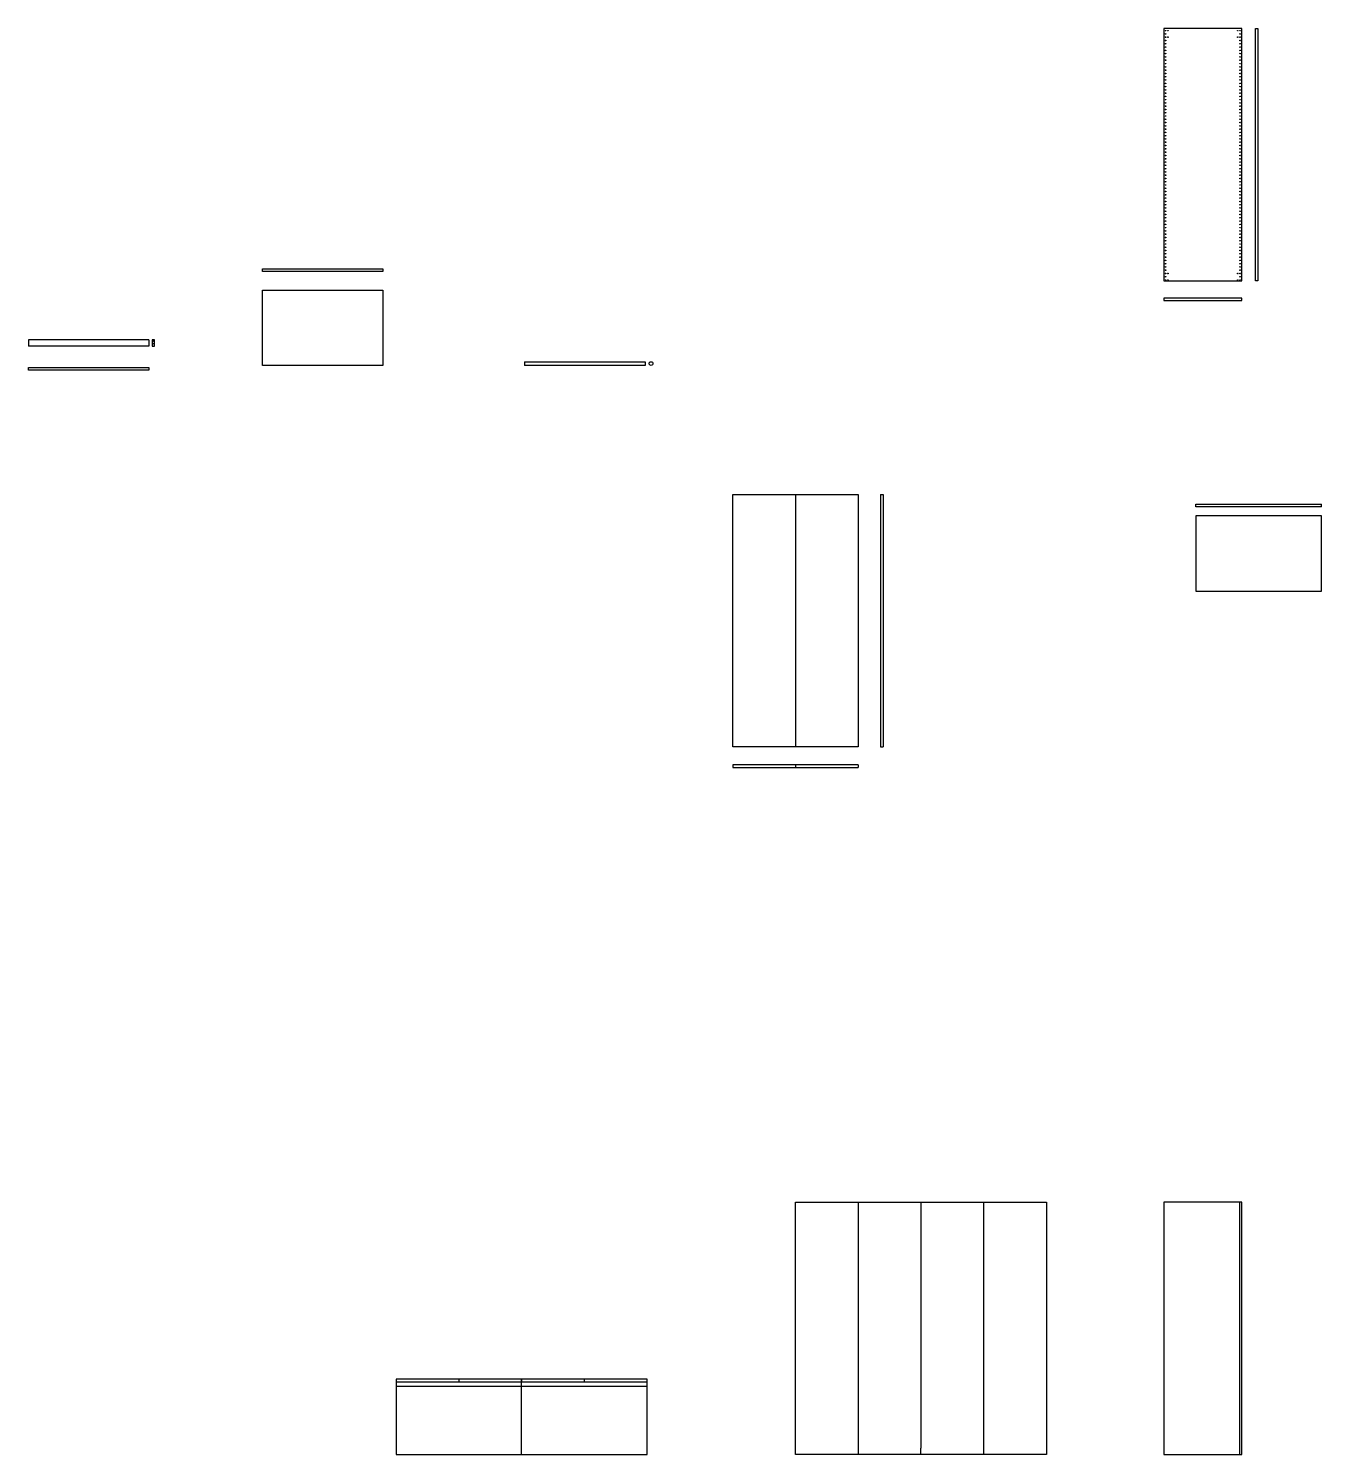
# Model space of a CAD drawing. Header units: inches. Extents: x -32 to 2461, y 586 to 3383.
# Drawn here: x -32 to 998, y 586 to 1723 of the extents above; entities that cross this region are included whole.
import ezdxf

# ---------------------------------------------------------------- set-up
doc = ezdxf.new("R2010")
doc.units = ezdxf.units.IN
doc.header["$MEASUREMENT"] = 0
doc.layers.get('0').update_dxf_attribs({"color": 11})
doc.layers.add('dettagli', color=141, linetype='Continuous')

msp = doc.modelspace()

# ---------------------------------------------------------------- linework, layer by layer
for p, q in [((945.5, 1521.6), (945.5, 1722.6)), ((945.5, 1722.6), (947.5, 1722.6)), ((947.5, 1722.6), (947.5, 1521.6)), ((947.5, 1521.6), (945.5, 1521.6)), ((63.6, 1474.4), (-32.4, 1474.4)), ((-32.4, 1474.4), (-32.4, 1469.4)), ((63.6, 1469.4), (-32.4, 1469.4)), ((63.6, 1474.4), (63.6, 1469.4)), ((363, 1457.1), (459, 1457.1)), ((363, 1457.1), (363, 1454.1)), ((459, 1457.1), (459, 1454.1)), ((459, 1454.1), (363, 1454.1)), ((579, 1351.3), (579, 1150.3)), ((646.8, 1351.3), (646.8, 1150.3)), ((646.8, 1351.3), (648.8, 1351.3)), ((648.8, 1351.3), (648.8, 1150.3)), ((998.2, 1341.5), (998.2, 1343.5)), ((998.2, 1274.3), (998.2, 1334.3)), ((646.8, 1150.3), (648.8, 1150.3)), ((629, 1135.7), (529, 1135.7)), ((529, 1135.7), (529, 1133.7)), ((529, 1133.7), (629, 1133.7)), ((579, 1135.7), (579, 1133.7)), ((629, 1135.7), (629, 1133.7)), ((578.9, 787.2), (778.9, 787.2)), ((578.9, 586.2), (578.9, 787.2)), ((628.9, 787.2), (628.9, 586.2)), ((678.9, 787.2), (678.9, 591.2)), ((728.9, 787.2), (728.9, 586.2)), ((778.9, 787.2), (778.9, 586.2)), ((932.8, 787.2), (932.8, 586.2)), ((260.6, 644.2), (460.6, 644.2)), ((460.6, 640.4), (260.6, 640.4)), ((310.6, 646.2), (310.6, 644.2)), ((360.6, 646.2), (360.6, 644.2)), ((360.6, 586.2), (360.6, 646.2)), ((410.6, 646.2), (410.6, 644.2)), ((678.9, 586.2), (678.9, 591.2)), ((260.6, 586.2), (262.6, 586.2)), ((778.9, 586.2), (578.9, 586.2))]:
    msp.add_line(p, q)
for points in [[(934.8, 1722.6), (872.5, 1722.6), (872.5, 1521.6), (934.8, 1521.6)], [(154.1, 1514.1), (250.1, 1514.1), (250.1, 1454.1), (248.6, 1454.1), (155.6, 1454.1), (154.1, 1454.1)], [(934.8, 1507.8), (872.5, 1507.8), (872.5, 1507.8), (872.5, 1505.8), (934.8, 1505.8)], [(66.1, 1474.4), (66.1, 1469.4), (68.1, 1469.4), (68.1, 1474.4)], [(63.6, 1450.4), (-32.4, 1450.4), (-32.4, 1451.4), (-32.4, 1452.4), (63.6, 1452.4), (63.6, 1451.4)], [(629, 1351.3), (629, 1150.3), (529, 1150.3), (529, 1351.3)], [(934.8, 787.2), (872.5, 787.2), (872.5, 586.2), (934.8, 586.2)], [(460.6, 586.2), (460.6, 646.2), (260.6, 646.2), (260.6, 586.2)]]:
    msp.add_lwpolyline(points, close=True)
for points in [[(250.1, 1529), (154.1, 1529), (154.1, 1531), (250.1, 1531), (250.1, 1529)], [(998.2, 1341.5), (898.2, 1341.5), (898.2, 1343.5), (998.2, 1343.5)], [(998.2, 1334.3), (898.2, 1334.3), (898.2, 1274.3), (998.2, 1274.3)]]:
    msp.add_lwpolyline(points)
for centre, radius in [((67.1, 1473.5), 0.2), ((67.1, 1471.4), 0.2), ((463.8, 1455.6), 1.5)]:
    msp.add_circle(centre, radius)
at = {"layer": 'dettagli'}
for centre in [(874, 1720.9), (874, 1718.3), (874, 1715.7), (875.8, 1720.9), (875.8, 1715.7), (931.5, 1720.9), (931.5, 1715.7), (933.3, 1720.9), (933.3, 1718.3), (933.3, 1715.7), (874, 1713.1), (874, 1710.5), (874, 1707.8), (874, 1705.2), (933.3, 1713.1), (933.3, 1710.5), (933.3, 1707.8), (933.3, 1705.2), (874, 1702.6), (874, 1700), (874, 1697.4), (874, 1694.6), (933.3, 1702.6), (933.3, 1700), (933.3, 1697.4), (933.3, 1694.6), (874, 1692), (874, 1689.4), (874, 1686.8), (874, 1684.2), (933.3, 1692), (933.3, 1689.4), (933.3, 1686.8), (933.3, 1684.2), (874, 1681.6), (874, 1678.9), (874, 1676.3), (874, 1673.7), (874, 1671.1), (933.3, 1681.6), (933.3, 1678.9), (933.3, 1676.3), (933.3, 1673.7), (933.3, 1671.1), (874, 1668.5), (874, 1665.9), (874, 1663.3), (874, 1660.7), (933.3, 1668.5), (933.3, 1665.9), (933.3, 1663.3), (933.3, 1660.7), (874, 1658.1), (874, 1655.5), (874, 1652.9), (874, 1650.3), (874, 1647.7), (933.3, 1658.1), (933.3, 1655.5), (933.3, 1652.9), (933.3, 1650.3), (933.3, 1647.7), (874, 1645), (874, 1642.4), (874, 1639.8), (874, 1637.2), (933.3, 1645), (933.3, 1642.4), (933.3, 1639.8), (933.3, 1637.2), (874, 1634.6), (874, 1632), (874, 1629.4), (874, 1626.7), (933.3, 1634.6), (933.3, 1632), (933.3, 1629.4), (933.3, 1626.7), (874, 1624.1), (874, 1621.4), (874, 1618.8), (874, 1616.2), (874, 1613.6), (933.3, 1624.1), (933.3, 1621.4), (933.3, 1618.8), (933.3, 1616.2), (933.3, 1613.6), (874, 1610.9), (874, 1608.3), (874, 1605.7), (874, 1603.1), (933.3, 1610.9), (933.3, 1608.3), (933.3, 1605.7), (933.3, 1603.1), (874, 1600.5), (874, 1597.9), (874, 1595.3), (874, 1592.7), (933.3, 1600.5), (933.3, 1597.9), (933.3, 1595.3), (933.3, 1592.7), (874, 1590.1), (874, 1587.5), (874, 1584.8), (874, 1582.2), (874, 1579.6), (933.3, 1590.1), (933.3, 1587.5), (933.3, 1584.8), (933.3, 1582.2), (933.3, 1579.6), (874, 1577), (874, 1574.4), (874, 1571.8), (874, 1569.2), (933.3, 1577), (933.3, 1574.4), (933.3, 1571.8), (933.3, 1569.2), (874, 1566.5), (874, 1563.9), (874, 1561.3), (874, 1558.7), (933.3, 1566.5), (933.3, 1563.9), (933.3, 1561.3), (933.3, 1558.7), (874, 1556.1), (874, 1553.5), (874, 1550.9), (874, 1548.3), (874, 1545.7), (933.3, 1556.1), (933.3, 1553.5), (933.3, 1550.9), (933.3, 1548.3), (933.3, 1545.7), (874, 1543.1), (874, 1540.4), (874, 1537.8), (874, 1535.2), (933.3, 1543.1), (933.3, 1540.4), (933.3, 1537.8), (933.3, 1535.2), (874, 1532.6), (874, 1530), (874, 1527.4), (874, 1524.8), (875.8, 1527.4), (931.5, 1527.4), (933.3, 1532.6), (933.3, 1530), (933.3, 1527.4), (933.3, 1524.8), (874, 1522.2), (875.8, 1522.2), (931.5, 1522.2), (933.3, 1522.2)]:
    msp.add_circle(centre, 0.25, dxfattribs=at)

doc.saveas('drawing.dxf')
